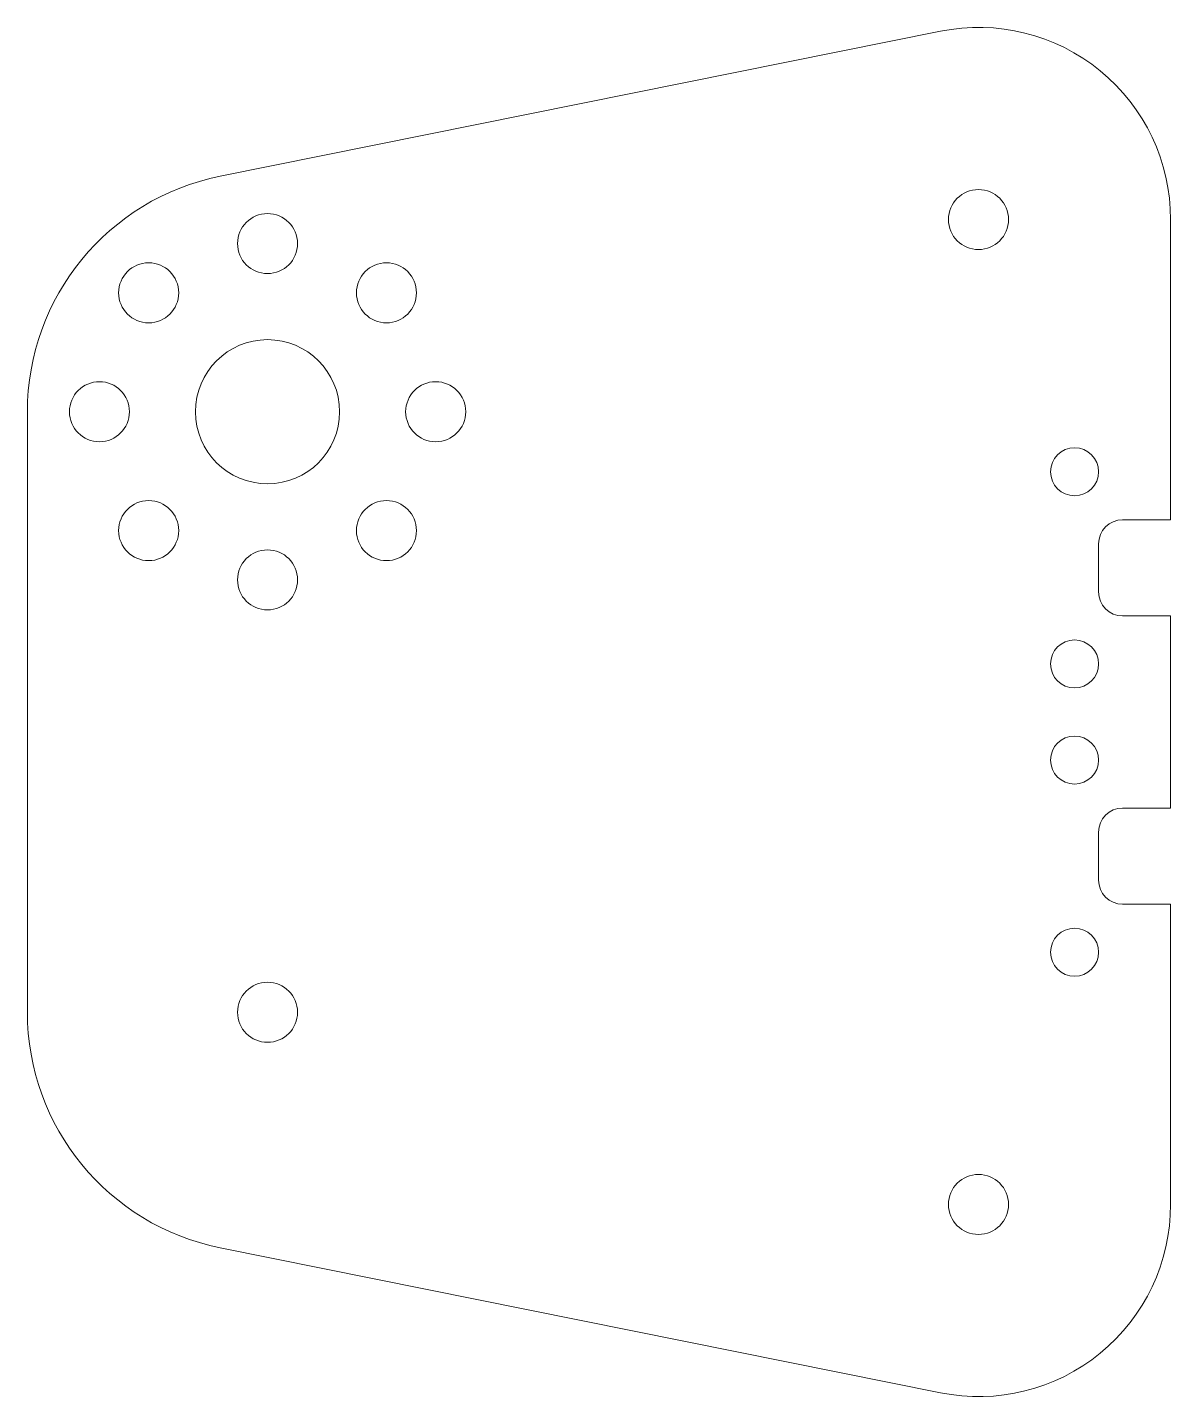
# Model space of a CAD drawing. Header units: millimetres. Extents: x -28.5 to 19.1, y -57.1 to -0.1.
import ezdxf

# ---------------------------------------------------------------- set-up
doc = ezdxf.new("R2010")
doc.units = ezdxf.units.MM

msp = doc.modelspace()

# ---------------------------------------------------------------- linework, layer by layer
at = {"color": 7, "linetype": 'Continuous', "lineweight": 15}
for p, q in [((9.479, -0.275), (-20.516, -6.315)), ((19.058, -20.618), (19.058, -8.118)), ((-28.542, -16.118), (-28.542, -41.118)), ((17.058, -20.618), (19.058, -20.618)), ((16.058, -23.618), (16.058, -21.618)), ((19.058, -24.618), (17.058, -24.618)), ((19.058, -32.618), (19.058, -24.618)), ((17.058, -32.618), (19.058, -32.618)), ((16.058, -35.618), (16.058, -33.618)), ((19.058, -36.618), (17.058, -36.618)), ((19.058, -49.118), (19.058, -36.618)), ((-20.516, -50.921), (9.479, -56.961))]:
    msp.add_line(p, q, dxfattribs=at)
for centre, radius in [((11.058, -8.118), 1.25), ((-18.542, -9.118), 1.25), ((-23.492, -11.168), 1.25), ((-13.592, -11.168), 1.25), ((-18.542, -16.118), 3), ((-25.542, -16.118), 1.25), ((-11.542, -16.118), 1.25), ((15.058, -18.618), 1), ((-23.492, -21.068), 1.25), ((-13.592, -21.068), 1.25), ((-18.542, -23.118), 1.25), ((15.058, -26.618), 1), ((15.058, -30.618), 1), ((15.058, -38.618), 1), ((-18.542, -41.118), 1.25), ((11.058, -49.118), 1.25)]:
    msp.add_circle(centre, radius, dxfattribs=at)
for centre, radius, start, end in [((11.058, -8.118), 8, 0, 101.3841), ((-18.542, -16.118), 10, 101.3841, 180), ((17.058, -21.618), 1, 90, 180), ((17.058, -23.618), 1, 180, 270), ((17.058, -33.618), 1, 90, 180), ((17.058, -35.618), 1, 180, 270), ((-18.542, -41.118), 10, 180, 258.6159), ((11.058, -49.118), 8, 258.6159, 0)]:
    msp.add_arc(centre, radius, start, end, dxfattribs=at)

doc.saveas('drawing.dxf')
